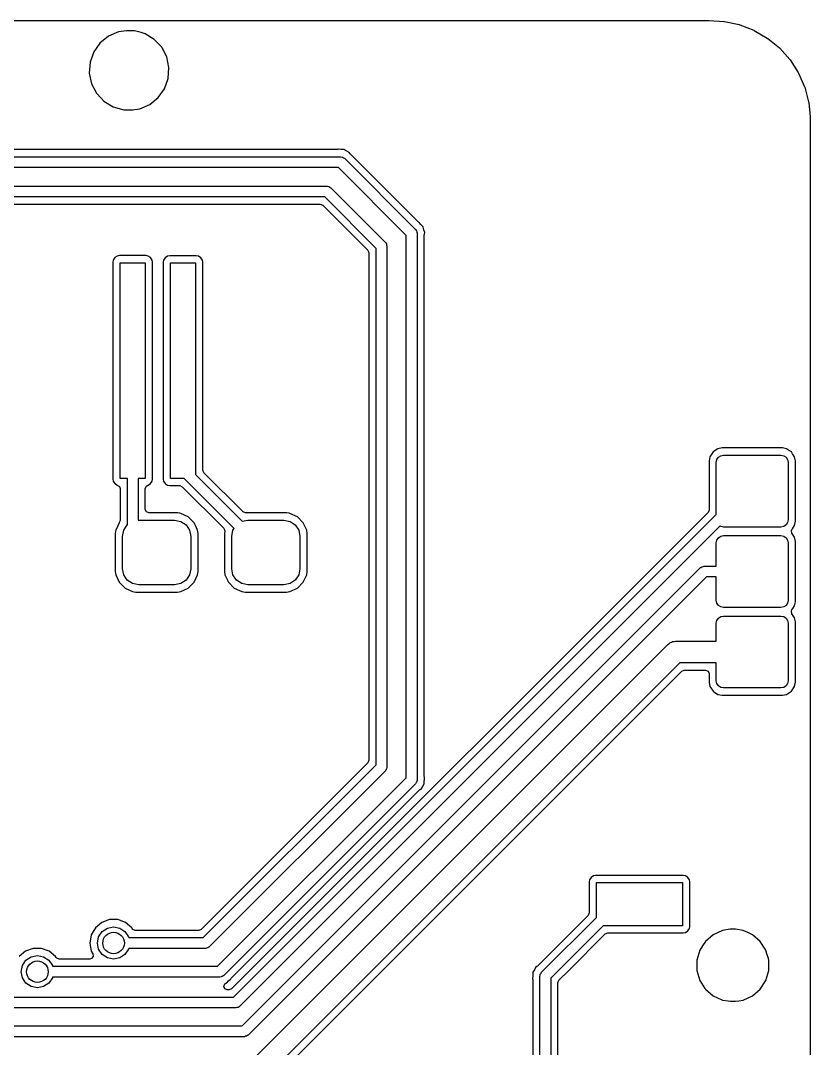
# Model space of a CAD drawing. Extents: x 1.12 to 2.49, y -4.71 to -3.25.
# Drawn here: x 2.055 to 2.488, y -3.811 to -3.248 of the extents above; entities that cross this region are included whole.
import ezdxf

# ---------------------------------------------------------------- set-up
doc = ezdxf.new("R2010")
doc.units = 0
doc.header["$MEASUREMENT"] = 0
doc.layers.add('BLACK', color=7, linetype='CONTINUOUS')

msp = doc.modelspace()

# ---------------------------------------------------------------- linework, layer by layer
at = {"layer": 'BLACK', "linetype": 'CONTINUOUS'}
for p, q in [((1.17212, -3.24814), (2.43107, -3.24803)), ((2.43107, -3.24803), (2.43128, -3.24805)), ((2.43128, -3.24805), (2.43139, -3.24805)), ((2.43139, -3.24805), (2.43241, -3.24803)), ((2.43139, -3.24805), (2.43139, -3.24805)), ((2.43241, -3.24803), (2.43242, -3.24803)), ((2.43242, -3.24803), (2.43249, -3.24803)), ((2.43249, -3.24803), (2.44083, -3.2485)), ((2.44083, -3.2485), (2.44112, -3.24854)), ((2.44112, -3.24854), (2.44917, -3.25028)), ((2.44917, -3.25028), (2.44946, -3.25037)), ((2.10892, -3.25423), (2.10346, -3.2566)), ((2.11199, -3.25381), (2.10892, -3.25423)), ((2.10892, -3.25423), (2.10892, -3.25423)), ((2.10892, -3.25423), (2.10892, -3.25423)), ((2.11334, -3.25362), (2.11199, -3.25381)), ((2.1178, -3.25362), (2.11334, -3.25362)), ((2.11334, -3.25362), (2.11334, -3.25362)), ((2.12138, -3.25462), (2.1178, -3.25362)), ((2.12354, -3.25523), (2.12138, -3.25462)), ((2.12863, -3.25832), (2.12354, -3.25523)), ((2.44946, -3.25037), (2.45714, -3.25335)), ((2.45714, -3.25335), (2.45741, -3.25348)), ((2.45741, -3.25348), (2.46453, -3.25762)), ((2.09883, -3.26036), (2.0954, -3.26523)), ((2.10346, -3.2566), (2.09883, -3.26036)), ((2.09883, -3.26036), (2.09883, -3.26036)), ((2.12863, -3.25833), (2.12863, -3.25832)), ((2.1327, -3.26268), (2.12863, -3.25833)), ((2.46453, -3.25762), (2.46478, -3.25779)), ((2.46478, -3.25779), (2.47116, -3.263)), ((2.0954, -3.26523), (2.0934, -3.27084)), ((2.0954, -3.26523), (2.0954, -3.26523)), ((2.13286, -3.263), (2.1327, -3.26268)), ((2.13544, -3.26797), (2.13286, -3.263)), ((2.47116, -3.263), (2.47138, -3.26321)), ((2.47138, -3.26321), (2.47687, -3.26935)), ((2.0934, -3.27084), (2.093, -3.27679)), ((2.13665, -3.2738), (2.13544, -3.26797)), ((2.47687, -3.26935), (2.47705, -3.26959)), ((2.47705, -3.26959), (2.48151, -3.27652)), ((2.093, -3.27679), (2.09421, -3.28262)), ((2.13624, -3.27975), (2.13665, -3.2738)), ((2.48151, -3.27652), (2.48166, -3.27678)), ((2.48166, -3.27678), (2.48498, -3.28432)), ((2.09421, -3.28262), (2.09421, -3.28262)), ((2.09421, -3.28262), (2.09695, -3.28791)), ((2.13425, -3.28536), (2.13624, -3.27975)), ((2.09695, -3.28791), (2.0995, -3.29064)), ((2.13081, -3.29023), (2.13425, -3.28536)), ((2.48498, -3.28432), (2.48508, -3.2846)), ((2.48508, -3.2846), (2.48718, -3.29257)), ((2.0995, -3.29064), (2.10102, -3.29227)), ((2.10102, -3.29227), (2.10611, -3.29536)), ((2.10611, -3.29536), (2.11184, -3.29697)), ((2.12073, -3.29636), (2.12619, -3.29399)), ((2.12619, -3.29399), (2.13081, -3.29023)), ((2.48718, -3.29257), (2.48723, -3.29287)), ((2.48723, -3.29287), (2.48804, -3.30079)), ((2.11184, -3.29697), (2.11184, -3.29697)), ((2.11184, -3.29697), (2.11631, -3.29697)), ((2.11631, -3.29697), (2.11669, -3.29692)), ((2.11669, -3.29692), (2.12073, -3.29636)), ((2.48804, -3.30079), (2.48808, -3.30119)), ((2.48808, -3.30119), (2.48808, -3.30129)), ((2.48808, -3.30129), (2.48819, -4.65272)), ((1.38976, -3.32264), (2.23071, -3.32264)), ((2.22881, -3.31868), (1.39057, -3.31868)), ((2.22919, -3.3186), (2.22881, -3.31868)), ((2.2292, -3.31863), (2.22919, -3.3186)), ((2.22943, -3.31859), (2.2292, -3.31863)), ((2.23089, -3.31868), (2.22943, -3.31859)), ((2.23071, -3.32264), (2.23089, -3.32267)), ((2.23095, -3.31868), (2.23089, -3.31868)), ((2.23089, -3.32267), (2.23097, -3.32265)), ((2.23241, -3.31868), (2.23095, -3.31868)), ((2.23097, -3.32265), (2.23108, -3.3227)), ((2.23108, -3.3227), (2.23172, -3.32282)), ((2.23172, -3.32282), (2.23221, -3.32323)), ((2.23221, -3.32323), (2.2328, -3.3235)), ((2.23262, -3.31873), (2.23241, -3.31868)), ((2.23241, -3.31868), (2.23241, -3.31868)), ((2.23283, -3.3188), (2.23262, -3.31873)), ((2.2328, -3.3235), (2.27177, -3.36248)), ((2.23347, -3.31919), (2.23283, -3.3188)), ((2.23283, -3.3188), (2.23283, -3.3188)), ((2.23408, -3.31955), (2.23347, -3.31919)), ((2.23413, -3.31958), (2.23408, -3.31955)), ((2.23421, -3.31963), (2.23413, -3.31958)), ((2.23543, -3.32026), (2.23421, -3.31963)), ((2.23594, -3.321), (2.23543, -3.32026)), ((2.23616, -3.32127), (2.23594, -3.321)), ((2.27323, -3.35834), (2.23616, -3.32127)), ((2.22949, -3.32854), (1.39099, -3.32854)), ((2.26673, -3.36579), (2.22949, -3.32854)), ((1.40197, -3.33878), (2.22323, -3.33878)), ((2.22323, -3.33878), (2.22341, -3.33881)), ((2.22341, -3.33881), (2.22349, -3.33879)), ((2.22349, -3.33879), (2.2236, -3.33885)), ((2.2236, -3.33885), (2.22424, -3.33896)), ((2.22424, -3.33896), (2.22473, -3.33937)), ((2.22473, -3.33937), (2.22532, -3.33964)), ((2.22532, -3.33964), (2.25524, -3.36957)), ((2.22201, -3.34469), (1.40319, -3.34469)), ((2.2502, -3.37288), (2.22201, -3.34469)), ((1.40563, -3.34864), (2.21957, -3.34864)), ((2.21957, -3.34864), (2.22093, -3.34921)), ((2.22093, -3.34921), (2.24568, -3.37395)), ((2.27177, -3.36248), (2.27188, -3.36263)), ((2.27188, -3.36263), (2.27195, -3.36267)), ((2.27195, -3.36267), (2.27199, -3.36279)), ((2.27199, -3.36279), (2.27236, -3.36332)), ((2.27355, -3.35855), (2.27323, -3.35834)), ((2.27353, -3.35858), (2.27355, -3.35855)), ((2.27373, -3.35871), (2.27353, -3.35858)), ((2.2747, -3.35981), (2.27373, -3.35871)), ((2.27474, -3.35985), (2.2747, -3.35981)), ((2.27577, -3.36089), (2.27474, -3.35985)), ((2.27589, -3.36107), (2.27577, -3.36089)), ((2.27599, -3.36126), (2.27589, -3.36107)), ((2.27634, -3.36268), (2.27599, -3.36126)), ((2.27599, -3.36126), (2.27599, -3.36126)), ((2.27635, -3.36274), (2.27634, -3.36268)), ((2.27679, -3.36414), (2.27635, -3.36274)), ((2.26673, -3.66295), (2.26673, -3.36579)), ((2.27236, -3.36332), (2.27242, -3.36396)), ((2.27242, -3.36396), (2.27264, -3.36457)), ((2.27264, -3.36457), (2.27264, -3.66417)), ((2.27659, -3.36537), (2.27663, -3.36502)), ((2.27659, -3.66228), (2.27659, -3.36537)), ((2.27663, -3.36502), (2.27665, -3.3649)), ((2.27665, -3.3649), (2.27679, -3.36414)), ((2.24568, -3.37395), (2.24624, -3.37531)), ((2.2502, -3.65586), (2.2502, -3.37288)), ((2.25524, -3.36957), (2.25534, -3.36972)), ((2.25534, -3.36972), (2.25541, -3.36976)), ((2.25541, -3.36976), (2.25546, -3.36988)), ((2.25546, -3.36988), (2.25583, -3.37041)), ((2.25583, -3.37041), (2.25588, -3.37105)), ((2.25588, -3.37105), (2.2561, -3.37165)), ((2.2561, -3.37165), (2.2561, -3.65709)), ((2.10615, -3.37926), (2.10593, -3.38042)), ((2.10703, -3.37795), (2.10615, -3.37926)), ((2.10615, -3.37926), (2.10615, -3.37926)), ((2.10834, -3.37708), (2.10703, -3.37795)), ((2.10949, -3.37685), (2.10834, -3.37708)), ((2.10834, -3.37708), (2.10834, -3.37708)), ((2.10834, -3.37708), (2.10834, -3.37708)), ((2.10834, -3.37708), (2.10834, -3.37708)), ((2.12409, -3.37685), (2.10949, -3.37685)), ((2.10949, -3.37685), (2.10949, -3.37685)), ((2.10949, -3.37685), (2.10949, -3.37685)), ((2.12524, -3.37708), (2.12409, -3.37685)), ((2.12655, -3.37795), (2.12524, -3.37708)), ((2.12743, -3.37926), (2.12655, -3.37795)), ((2.12766, -3.38042), (2.12743, -3.37926)), ((2.12743, -3.37926), (2.12743, -3.37926)), ((2.12743, -3.37926), (2.12743, -3.37926)), ((2.13371, -3.3793), (2.13348, -3.38046)), ((2.13459, -3.37799), (2.13371, -3.3793)), ((2.13371, -3.3793), (2.13371, -3.3793)), ((2.1359, -3.37712), (2.13459, -3.37799)), ((2.13705, -3.37689), (2.1359, -3.37712)), ((2.1359, -3.37712), (2.1359, -3.37712)), ((2.1359, -3.37712), (2.1359, -3.37712)), ((2.1359, -3.37712), (2.1359, -3.37712)), ((2.15165, -3.37689), (2.13705, -3.37689)), ((2.13705, -3.37689), (2.13705, -3.37689)), ((2.13705, -3.37689), (2.13705, -3.37689)), ((2.1528, -3.37712), (2.15165, -3.37689)), ((2.15411, -3.37799), (2.1528, -3.37712)), ((2.15499, -3.3793), (2.15411, -3.37799)), ((2.15522, -3.38046), (2.15499, -3.3793)), ((2.15499, -3.3793), (2.15499, -3.3793)), ((2.15499, -3.3793), (2.15499, -3.3793)), ((2.24624, -3.37531), (2.24624, -3.65343)), ((2.10593, -3.38042), (2.10593, -3.49931)), ((2.10988, -3.49892), (2.10988, -3.38081)), ((2.10988, -3.38081), (2.1237, -3.38081)), ((2.1237, -3.38081), (2.1237, -3.49892)), ((2.12766, -3.49931), (2.12766, -3.38042)), ((2.13348, -3.38046), (2.13348, -3.49935)), ((2.13744, -3.49896), (2.13744, -3.38085)), ((2.13744, -3.38085), (2.15126, -3.38085)), ((2.15126, -3.38085), (2.15126, -3.49689)), ((2.15522, -3.49445), (2.15522, -3.38046)), ((2.15522, -3.38046), (2.15522, -3.38046)), ((2.43486, -3.48447), (2.43312, -3.48708)), ((2.43747, -3.48272), (2.43486, -3.48447)), ((2.43977, -3.48226), (2.43747, -3.48272)), ((2.43747, -3.48272), (2.43747, -3.48272)), ((2.43777, -3.48737), (2.43904, -3.48652)), ((2.43904, -3.48652), (2.44055, -3.48622)), ((2.47282, -3.48226), (2.43977, -3.48226)), ((2.44055, -3.48622), (2.47205, -3.48622)), ((2.47205, -3.48622), (2.47355, -3.48652)), ((2.47513, -3.48272), (2.47282, -3.48226)), ((2.47355, -3.48652), (2.47483, -3.48737)), ((2.47617, -3.48342), (2.47513, -3.48272)), ((2.47774, -3.48447), (2.47617, -3.48342)), ((2.47844, -3.48551), (2.47774, -3.48447)), ((2.47948, -3.48708), (2.47844, -3.48551)), ((2.43312, -3.48708), (2.43266, -3.48938)), ((2.43266, -3.48938), (2.43266, -3.48938)), ((2.43266, -3.48938), (2.43266, -3.51626)), ((2.43312, -3.48708), (2.43312, -3.48708)), ((2.43661, -3.49016), (2.43691, -3.48865)), ((2.43661, -3.5187), (2.43661, -3.49016)), ((2.43691, -3.48865), (2.43777, -3.48737)), ((2.47483, -3.48737), (2.47568, -3.48865)), ((2.47568, -3.48865), (2.47598, -3.49016)), ((2.47598, -3.49016), (2.47598, -3.52165)), ((2.47994, -3.48938), (2.47948, -3.48708)), ((2.47994, -3.52243), (2.47994, -3.48938)), ((2.15126, -3.49689), (2.17684, -3.52246)), ((2.15578, -3.49581), (2.15522, -3.49445)), ((2.1773, -3.51733), (2.15578, -3.49581)), ((2.10593, -3.49931), (2.10593, -3.49931)), ((2.10593, -3.49931), (2.10615, -3.50046)), ((2.10615, -3.50046), (2.10615, -3.50046)), ((2.10615, -3.50046), (2.10615, -3.50046)), ((2.10615, -3.50046), (2.10615, -3.50046)), ((2.10615, -3.50046), (2.10703, -3.50177)), ((2.10703, -3.50177), (2.10703, -3.50177)), ((2.10703, -3.50177), (2.10709, -3.50181)), ((2.10709, -3.50181), (2.10834, -3.50264)), ((2.10834, -3.50264), (2.10851, -3.50272)), ((2.10851, -3.50272), (2.1085, -3.50276)), ((2.1085, -3.50276), (2.10956, -3.50346)), ((2.10956, -3.50346), (2.10988, -3.50453)), ((2.11384, -3.49892), (2.10988, -3.49892)), ((2.11384, -3.52443), (2.11384, -3.49892)), ((2.1237, -3.49892), (2.11974, -3.49892)), ((2.11974, -3.49892), (2.11974, -3.52192)), ((2.1237, -3.50453), (2.12427, -3.50317)), ((2.12427, -3.50317), (2.12508, -3.50274)), ((2.12507, -3.50272), (2.12524, -3.50264)), ((2.12508, -3.50274), (2.12507, -3.50272)), ((2.12524, -3.50264), (2.12655, -3.50177)), ((2.12524, -3.50264), (2.12524, -3.50264)), ((2.12655, -3.50177), (2.12743, -3.50046)), ((2.12743, -3.50046), (2.12765, -3.49935)), ((2.12765, -3.49935), (2.12766, -3.49931)), ((2.13348, -3.49935), (2.13371, -3.5005)), ((2.13348, -3.49935), (2.13348, -3.49935)), ((2.13371, -3.5005), (2.13371, -3.5005)), ((2.13371, -3.5005), (2.13371, -3.5005)), ((2.13371, -3.5005), (2.13371, -3.5005)), ((2.13371, -3.5005), (2.13459, -3.50181)), ((2.13459, -3.50181), (2.13459, -3.50181)), ((2.13459, -3.50181), (2.13467, -3.50186)), ((2.13467, -3.50186), (2.1359, -3.50268)), ((2.1359, -3.50268), (2.1359, -3.50268)), ((2.1359, -3.50268), (2.1359, -3.50268)), ((2.1359, -3.50268), (2.13705, -3.50291)), ((2.13705, -3.50291), (2.14254, -3.50291)), ((2.14498, -3.49896), (2.13744, -3.49896)), ((2.14254, -3.50291), (2.1439, -3.50348)), ((2.1439, -3.50348), (2.16673, -3.5263)), ((2.17238, -3.52636), (2.14498, -3.49896)), ((2.10988, -3.50453), (2.10988, -3.52198)), ((2.1237, -3.51028), (2.1237, -3.50453)), ((2.1237, -3.51596), (2.1237, -3.51028)), ((2.12427, -3.51733), (2.1237, -3.51596)), ((2.12563, -3.51789), (2.12427, -3.51733)), ((2.14127, -3.51789), (2.12563, -3.51789)), ((2.14269, -3.51808), (2.14127, -3.51789)), ((2.14127, -3.51789), (2.14127, -3.51789)), ((2.14313, -3.51814), (2.14269, -3.51808)), ((2.14723, -3.52005), (2.14313, -3.51814)), ((2.14313, -3.51814), (2.14313, -3.51814)), ((2.15042, -3.52324), (2.14723, -3.52005)), ((2.14723, -3.52005), (2.14723, -3.52005)), ((2.43209, -3.51763), (2.17097, -3.77875)), ((2.17205, -3.78327), (2.43661, -3.5187)), ((2.17866, -3.51789), (2.1773, -3.51733)), ((2.20111, -3.51789), (2.17866, -3.51789)), ((2.20253, -3.51808), (2.20111, -3.51789)), ((2.20111, -3.51789), (2.20111, -3.51789)), ((2.20297, -3.51814), (2.20253, -3.51808)), ((2.20707, -3.52005), (2.20297, -3.51814)), ((2.20297, -3.51814), (2.20297, -3.51814)), ((2.21027, -3.52324), (2.20707, -3.52005)), ((2.20707, -3.52005), (2.20707, -3.52005)), ((2.43266, -3.51626), (2.43209, -3.51763)), ((2.10942, -3.52324), (2.10751, -3.52734)), ((2.10952, -3.52311), (2.10942, -3.52324)), ((2.10988, -3.52198), (2.10944, -3.52305)), ((2.10944, -3.52305), (2.10952, -3.52311)), ((2.11189, -3.52732), (2.11381, -3.52444)), ((2.11381, -3.52444), (2.11384, -3.52443)), ((2.11974, -3.52192), (2.12008, -3.52185)), ((2.12008, -3.52185), (2.13976, -3.52185)), ((2.13976, -3.52185), (2.14315, -3.52252)), ((2.14315, -3.52252), (2.14603, -3.52444)), ((2.14603, -3.52444), (2.14795, -3.52732)), ((2.15114, -3.52478), (2.15042, -3.52324)), ((2.15042, -3.52324), (2.15042, -3.52324)), ((2.15042, -3.52324), (2.15042, -3.52324)), ((2.15233, -3.52734), (2.15114, -3.52478)), ((2.16673, -3.5263), (2.16729, -3.52767)), ((2.43864, -3.52502), (2.17536, -3.78831)), ((2.17684, -3.52246), (2.17992, -3.52185)), ((2.17992, -3.52185), (2.19961, -3.52185)), ((2.19961, -3.52185), (2.203, -3.52252)), ((2.203, -3.52252), (2.20587, -3.52444)), ((2.20587, -3.52444), (2.20779, -3.52732)), ((2.21098, -3.52478), (2.21027, -3.52324)), ((2.21027, -3.52324), (2.21027, -3.52324)), ((2.21027, -3.52324), (2.21027, -3.52324)), ((2.21218, -3.52734), (2.21098, -3.52478)), ((2.43904, -3.52529), (2.43864, -3.52502)), ((2.44055, -3.52559), (2.43904, -3.52529)), ((2.47205, -3.52559), (2.44055, -3.52559)), ((2.47355, -3.52529), (2.47205, -3.52559)), ((2.47483, -3.52444), (2.47355, -3.52529)), ((2.47568, -3.52316), (2.47483, -3.52444)), ((2.47598, -3.52165), (2.47568, -3.52316)), ((2.47829, -3.52652), (2.47948, -3.52473)), ((2.47948, -3.52473), (2.47994, -3.52243)), ((2.10741, -3.52809), (2.10726, -3.52921)), ((2.10726, -3.52921), (2.10726, -3.52921)), ((2.10726, -3.52921), (2.10726, -3.54993)), ((2.10751, -3.52734), (2.10741, -3.52809)), ((2.10751, -3.52734), (2.10751, -3.52734)), ((2.11122, -3.53071), (2.11189, -3.52732)), ((2.11122, -3.54843), (2.11122, -3.53071)), ((2.14795, -3.52732), (2.14862, -3.53071)), ((2.14862, -3.53071), (2.14862, -3.54843)), ((2.15258, -3.52921), (2.15233, -3.52734)), ((2.15233, -3.52734), (2.15233, -3.52734)), ((2.15258, -3.54993), (2.15258, -3.52921)), ((2.16728, -3.52792), (2.16711, -3.52921)), ((2.16711, -3.52921), (2.16711, -3.54993)), ((2.16729, -3.52767), (2.16728, -3.52792)), ((2.17106, -3.53071), (2.17174, -3.52732)), ((2.17106, -3.54843), (2.17106, -3.53071)), ((2.17174, -3.52732), (2.17238, -3.52636)), ((2.20779, -3.52732), (2.20846, -3.53071)), ((2.20846, -3.53071), (2.20846, -3.54843)), ((2.21242, -3.52921), (2.21218, -3.52734)), ((2.21218, -3.52734), (2.21218, -3.52734)), ((2.21242, -3.54993), (2.21242, -3.52921)), ((2.43691, -3.53275), (2.43777, -3.53147)), ((2.43777, -3.53147), (2.43904, -3.53061)), ((2.43904, -3.53061), (2.44055, -3.53031)), ((2.44055, -3.53031), (2.47205, -3.53031)), ((2.47205, -3.53031), (2.47355, -3.53061)), ((2.47355, -3.53061), (2.47483, -3.53147)), ((2.47483, -3.53147), (2.47568, -3.53275)), ((2.47776, -3.52758), (2.47805, -3.52688)), ((2.47805, -3.52902), (2.47776, -3.52758)), ((2.47805, -3.52688), (2.47829, -3.52652)), ((2.47948, -3.53117), (2.47805, -3.52902)), ((2.47994, -3.53347), (2.47948, -3.53117)), ((2.43661, -3.53425), (2.43691, -3.53275)), ((2.43661, -3.54705), (2.43661, -3.53425)), ((2.47568, -3.53275), (2.47598, -3.53425)), ((2.47598, -3.53425), (2.47598, -3.56575)), ((2.47994, -3.56653), (2.47994, -3.53347)), ((2.11189, -3.55182), (2.11122, -3.54843)), ((2.14862, -3.54843), (2.14795, -3.55182)), ((2.17174, -3.55182), (2.17106, -3.54843)), ((2.17675, -3.799), (2.42783, -3.54791)), ((2.20846, -3.54843), (2.20779, -3.55182)), ((2.42783, -3.54791), (2.42798, -3.54781)), ((2.42798, -3.54781), (2.42802, -3.54774)), ((2.42802, -3.54774), (2.42815, -3.54769)), ((2.42815, -3.54769), (2.42867, -3.54732)), ((2.42867, -3.54732), (2.42932, -3.54727)), ((2.42932, -3.54727), (2.42992, -3.54705)), ((2.42992, -3.54705), (2.43661, -3.54705)), ((2.10726, -3.54993), (2.10726, -3.54993)), ((2.10726, -3.54993), (2.10751, -3.55179)), ((2.10751, -3.55179), (2.10942, -3.55589)), ((2.11381, -3.55469), (2.11189, -3.55182)), ((2.14795, -3.55182), (2.14603, -3.55469)), ((2.15042, -3.55589), (2.15233, -3.55179)), ((2.15233, -3.55179), (2.15258, -3.54993)), ((2.16711, -3.54993), (2.16711, -3.54993)), ((2.16711, -3.54993), (2.16735, -3.55179)), ((2.16735, -3.55179), (2.16926, -3.55589)), ((2.17366, -3.55469), (2.17174, -3.55182)), ((2.43114, -3.55295), (2.18006, -3.80404)), ((2.20779, -3.55182), (2.20587, -3.55469)), ((2.21027, -3.55589), (2.21218, -3.55179)), ((2.21218, -3.55179), (2.21242, -3.54993)), ((2.43661, -3.55295), (2.43114, -3.55295)), ((2.43661, -3.56575), (2.43661, -3.55295)), ((2.10942, -3.55589), (2.10942, -3.55589)), ((2.10942, -3.55589), (2.11261, -3.55908)), ((2.11261, -3.55908), (2.11261, -3.55908)), ((2.11261, -3.55908), (2.11261, -3.55908)), ((2.11261, -3.55908), (2.11671, -3.56099)), ((2.11669, -3.55661), (2.11381, -3.55469)), ((2.12008, -3.55728), (2.11669, -3.55661)), ((2.13976, -3.55728), (2.12008, -3.55728)), ((2.14315, -3.55661), (2.13976, -3.55728)), ((2.14313, -3.56099), (2.14723, -3.55908)), ((2.14603, -3.55469), (2.14315, -3.55661)), ((2.14723, -3.55908), (2.15042, -3.55589)), ((2.16926, -3.55589), (2.16926, -3.55589)), ((2.16926, -3.55589), (2.17246, -3.55908)), ((2.17246, -3.55908), (2.17246, -3.55908)), ((2.17246, -3.55908), (2.17246, -3.55908)), ((2.17246, -3.55908), (2.17655, -3.56099)), ((2.17653, -3.55661), (2.17366, -3.55469)), ((2.17992, -3.55728), (2.17653, -3.55661)), ((2.19961, -3.55728), (2.17992, -3.55728)), ((2.203, -3.55661), (2.19961, -3.55728)), ((2.20297, -3.56099), (2.20707, -3.55908)), ((2.20587, -3.55469), (2.203, -3.55661)), ((2.20707, -3.55908), (2.21027, -3.55589)), ((2.11671, -3.56099), (2.11858, -3.56124)), ((2.11858, -3.56124), (2.14127, -3.56124)), ((2.14127, -3.56124), (2.14313, -3.56099)), ((2.17655, -3.56099), (2.17842, -3.56124)), ((2.17842, -3.56124), (2.20111, -3.56124)), ((2.20111, -3.56124), (2.20297, -3.56099)), ((2.43691, -3.56725), (2.43661, -3.56575)), ((2.47598, -3.56575), (2.47568, -3.56725)), ((2.43777, -3.56853), (2.43691, -3.56725)), ((2.43904, -3.56939), (2.43777, -3.56853)), ((2.44055, -3.56969), (2.43904, -3.56939)), ((2.47205, -3.56969), (2.44055, -3.56969)), ((2.47355, -3.56939), (2.47205, -3.56969)), ((2.47483, -3.56853), (2.47355, -3.56939)), ((2.47568, -3.56725), (2.47483, -3.56853)), ((2.47776, -3.57167), (2.47805, -3.57098)), ((2.47805, -3.57098), (2.47859, -3.57017)), ((2.47859, -3.57017), (2.47948, -3.56883)), ((2.47948, -3.56883), (2.47994, -3.56653)), ((2.43661, -3.57835), (2.43691, -3.57684)), ((2.43691, -3.57684), (2.43777, -3.57556)), ((2.43777, -3.57556), (2.43904, -3.57471)), ((2.43904, -3.57471), (2.44055, -3.57441)), ((2.44055, -3.57441), (2.47205, -3.57441)), ((2.47205, -3.57441), (2.47355, -3.57471)), ((2.47355, -3.57471), (2.47483, -3.57556)), ((2.47483, -3.57556), (2.47568, -3.57684)), ((2.47568, -3.57684), (2.47598, -3.57835)), ((2.47805, -3.57312), (2.47776, -3.57167)), ((2.47948, -3.57527), (2.47805, -3.57312)), ((2.47994, -3.57757), (2.47948, -3.57527)), ((2.43661, -3.58819), (2.43661, -3.57835)), ((2.47598, -3.57835), (2.47598, -3.60984)), ((2.47994, -3.61062), (2.47994, -3.57757)), ((2.41342, -3.58839), (2.41417, -3.58819)), ((2.41417, -3.58819), (2.43661, -3.58819)), ((2.17078, -3.82913), (2.41, -3.58992)), ((2.41, -3.58992), (2.41067, -3.58953)), ((2.41067, -3.58953), (2.41122, -3.58898)), ((2.41122, -3.58898), (2.41197, -3.58878)), ((2.41197, -3.58878), (2.41264, -3.58839)), ((2.41264, -3.58839), (2.41342, -3.58839)), ((2.41662, -3.6), (2.1774, -3.83922)), ((2.18102, -3.84119), (2.41769, -3.60452)), ((2.43661, -3.6), (2.41662, -3.6)), ((2.41769, -3.60452), (2.41906, -3.60396)), ((2.41906, -3.60396), (2.43073, -3.60396)), ((2.43073, -3.60396), (2.43209, -3.60452)), ((2.43209, -3.60452), (2.43266, -3.60589)), ((2.43661, -3.60984), (2.43661, -3.6)), ((2.43266, -3.60589), (2.43266, -3.61062)), ((2.43266, -3.61062), (2.43266, -3.61062)), ((2.43266, -3.61062), (2.43266, -3.61062)), ((2.43266, -3.61062), (2.43312, -3.61292)), ((2.43691, -3.61135), (2.43661, -3.60984)), ((2.47598, -3.60984), (2.47568, -3.61135)), ((2.47948, -3.61292), (2.47994, -3.61062)), ((2.43312, -3.61292), (2.43368, -3.61377)), ((2.43368, -3.61377), (2.43486, -3.61553)), ((2.43486, -3.61553), (2.43509, -3.61569)), ((2.43509, -3.61569), (2.43747, -3.61728)), ((2.43777, -3.61263), (2.43691, -3.61135)), ((2.43904, -3.61348), (2.43777, -3.61263)), ((2.44055, -3.61378), (2.43904, -3.61348)), ((2.47205, -3.61378), (2.44055, -3.61378)), ((2.47355, -3.61348), (2.47205, -3.61378)), ((2.47483, -3.61263), (2.47355, -3.61348)), ((2.47568, -3.61135), (2.47483, -3.61263)), ((2.47513, -3.61728), (2.47774, -3.61553)), ((2.47774, -3.61553), (2.47948, -3.61292)), ((2.43747, -3.61728), (2.43977, -3.61774)), ((2.43977, -3.61774), (2.43977, -3.61774)), ((2.43977, -3.61774), (2.47282, -3.61774)), ((2.47282, -3.61774), (2.47513, -3.61728)), ((2.47282, -3.61774), (2.47282, -3.61774)), ((2.24568, -3.65479), (2.15438, -3.74609)), ((2.15545, -3.75061), (2.2502, -3.65586)), ((2.24624, -3.65343), (2.24568, -3.65479)), ((2.25524, -3.65917), (2.15876, -3.75565)), ((2.25551, -3.65859), (2.25524, -3.65917)), ((2.25592, -3.6581), (2.25551, -3.65859)), ((2.25604, -3.65746), (2.25592, -3.6581)), ((2.25609, -3.65734), (2.25604, -3.65746)), ((2.2561, -3.65709), (2.25607, -3.65727)), ((2.25607, -3.65727), (2.25609, -3.65734)), ((2.16334, -3.76634), (2.26673, -3.66295)), ((2.27177, -3.66626), (2.16665, -3.77138)), ((2.27205, -3.66568), (2.27177, -3.66626)), ((2.27246, -3.66518), (2.27205, -3.66568)), ((2.27257, -3.66455), (2.27246, -3.66518)), ((2.27263, -3.66443), (2.27257, -3.66455)), ((2.27264, -3.66417), (2.27261, -3.66435)), ((2.27261, -3.66435), (2.27263, -3.66443)), ((2.27572, -3.66754), (2.27648, -3.66629)), ((2.27648, -3.66629), (2.27654, -3.66609)), ((2.27648, -3.66629), (2.27648, -3.66629)), ((2.27648, -3.66629), (2.27648, -3.66629)), ((2.27654, -3.66609), (2.27659, -3.66588)), ((2.27668, -3.66265), (2.27659, -3.66228)), ((2.27659, -3.66441), (2.2766, -3.66435)), ((2.27659, -3.66588), (2.27659, -3.66441)), ((2.2766, -3.66435), (2.27663, -3.66379)), ((2.27663, -3.66379), (2.27668, -3.66289)), ((2.27664, -3.66266), (2.27668, -3.66265)), ((2.27668, -3.66289), (2.27664, -3.66266)), ((2.27668, -3.66289), (2.27668, -3.66289)), ((2.17079, -3.77284), (2.274, -3.66963)), ((2.274, -3.66963), (2.27427, -3.6694)), ((2.27427, -3.6694), (2.27501, -3.66889)), ((2.27501, -3.66889), (2.27569, -3.66759)), ((2.27569, -3.66759), (2.27572, -3.66754)), ((2.36801, -3.71762), (2.36714, -3.71893)), ((2.36932, -3.71675), (2.36801, -3.71762)), ((2.37048, -3.71652), (2.36932, -3.71675)), ((2.36932, -3.71675), (2.36932, -3.71675)), ((2.36932, -3.71675), (2.36932, -3.71675)), ((2.36932, -3.71675), (2.36932, -3.71675)), ((2.4185, -3.71652), (2.37048, -3.71652)), ((2.37048, -3.71652), (2.37048, -3.71652)), ((2.37048, -3.71652), (2.37048, -3.71652)), ((2.41965, -3.71675), (2.4185, -3.71652)), ((2.42096, -3.71762), (2.41965, -3.71675)), ((2.42184, -3.71893), (2.42096, -3.71762)), ((2.36714, -3.71893), (2.36691, -3.72008)), ((2.36691, -3.72008), (2.36691, -3.73709)), ((2.36714, -3.71893), (2.36714, -3.71893)), ((2.37087, -3.73952), (2.37087, -3.72047)), ((2.37087, -3.72047), (2.41811, -3.72047)), ((2.41811, -3.72047), (2.41811, -3.74409)), ((2.42207, -3.72008), (2.42184, -3.71893)), ((2.42184, -3.71893), (2.42184, -3.71893)), ((2.42184, -3.71893), (2.42184, -3.71893)), ((2.42207, -3.74448), (2.42207, -3.72008)), ((2.36634, -3.73845), (2.3386, -3.7662)), ((2.34083, -3.76957), (2.37087, -3.73952)), ((2.36691, -3.73709), (2.36634, -3.73845)), ((2.09633, -3.7452), (2.09407, -3.74911)), ((2.09979, -3.74229), (2.09633, -3.7452)), ((2.09633, -3.7452), (2.09633, -3.7452)), ((2.10404, -3.74075), (2.09979, -3.74229)), ((2.10004, -3.7473), (2.10291, -3.74538)), ((2.10291, -3.74538), (2.1063, -3.7447)), ((2.10856, -3.74075), (2.10404, -3.74075)), ((2.1063, -3.7447), (2.10969, -3.74538)), ((2.11281, -3.74229), (2.10856, -3.74075)), ((2.10969, -3.74538), (2.11256, -3.7473)), ((2.11627, -3.7452), (2.11281, -3.74229)), ((2.11281, -3.74229), (2.11281, -3.74229)), ((2.11652, -3.74564), (2.11627, -3.7452)), ((2.11627, -3.7452), (2.11627, -3.7452)), ((2.11627, -3.7452), (2.11627, -3.7452)), ((2.11655, -3.74569), (2.11652, -3.74564)), ((2.11686, -3.74609), (2.11655, -3.74569)), ((2.37465, -3.74409), (2.34587, -3.77288)), ((2.41811, -3.74409), (2.37465, -3.74409)), ((2.42096, -3.74695), (2.42184, -3.74564)), ((2.42184, -3.74564), (2.42207, -3.74448)), ((2.09407, -3.74911), (2.09329, -3.75356)), ((2.09744, -3.75356), (2.09812, -3.75017)), ((2.09812, -3.75017), (2.10004, -3.7473)), ((2.11256, -3.7473), (2.11448, -3.75017)), ((2.11448, -3.75017), (2.11457, -3.75061)), ((2.11457, -3.75061), (2.15545, -3.75061)), ((2.11822, -3.74665), (2.11686, -3.74609)), ((2.15301, -3.74665), (2.11822, -3.74665)), ((2.15438, -3.74609), (2.15301, -3.74665)), ((2.35576, -3.76858), (2.37572, -3.74862)), ((2.37572, -3.74862), (2.37709, -3.74805)), ((2.37709, -3.74805), (2.4185, -3.74805)), ((2.4185, -3.74805), (2.41965, -3.74782)), ((2.4185, -3.74805), (2.4185, -3.74805)), ((2.41965, -3.74782), (2.42096, -3.74695)), ((2.43491, -3.749), (2.43062, -3.75271)), ((2.44006, -3.74665), (2.43491, -3.749)), ((2.43491, -3.749), (2.43491, -3.749)), ((2.44426, -3.74604), (2.44006, -3.74665)), ((2.44708, -3.74604), (2.44426, -3.74604)), ((2.44426, -3.74604), (2.44426, -3.74604)), ((2.45128, -3.74665), (2.44708, -3.74604)), ((2.44708, -3.74604), (2.44708, -3.74604)), ((2.45385, -3.74782), (2.45128, -3.74665)), ((2.45643, -3.749), (2.45385, -3.74782)), ((2.46071, -3.75271), (2.45643, -3.749)), ((2.45643, -3.749), (2.45643, -3.749)), ((2.45643, -3.749), (2.45643, -3.749)), ((2.06231, -3.75648), (2.05806, -3.75802)), ((2.06683, -3.75648), (2.06231, -3.75648)), ((2.07105, -3.75801), (2.06683, -3.75648)), ((2.09329, -3.75356), (2.09407, -3.75801)), ((2.09812, -3.75695), (2.09744, -3.75356)), ((2.10004, -3.75983), (2.09812, -3.75695)), ((2.11448, -3.75695), (2.11256, -3.75983)), ((2.11457, -3.75652), (2.11448, -3.75695)), ((2.15667, -3.75652), (2.11457, -3.75652)), ((2.15728, -3.7563), (2.15667, -3.75652)), ((2.15792, -3.75624), (2.15728, -3.7563)), ((2.15845, -3.75587), (2.15792, -3.75624)), ((2.15857, -3.75582), (2.15845, -3.75587)), ((2.15861, -3.75576), (2.15857, -3.75582)), ((2.15876, -3.75565), (2.15861, -3.75576)), ((2.42906, -3.75515), (2.42756, -3.75747)), ((2.43062, -3.75271), (2.42906, -3.75515)), ((2.46378, -3.75748), (2.46071, -3.75271)), ((2.46071, -3.75271), (2.46071, -3.75271)), ((2.05806, -3.75802), (2.0546, -3.76093)), ((2.0583, -3.76303), (2.06118, -3.76111)), ((2.06118, -3.76111), (2.06457, -3.76043)), ((2.06457, -3.76043), (2.06796, -3.76111)), ((2.06796, -3.76111), (2.07083, -3.76303)), ((2.07107, -3.75802), (2.07105, -3.75801)), ((2.07454, -3.76093), (2.07107, -3.75802)), ((2.07455, -3.76096), (2.07454, -3.76093)), ((2.07454, -3.76093), (2.07454, -3.76093)), ((2.07454, -3.76093), (2.07454, -3.76093)), ((2.07482, -3.76142), (2.07455, -3.76096)), ((2.07512, -3.76182), (2.07482, -3.76142)), ((2.07649, -3.76238), (2.07512, -3.76182)), ((2.09325, -3.76238), (2.07649, -3.76238)), ((2.09422, -3.76212), (2.09325, -3.76238)), ((2.09407, -3.75801), (2.09492, -3.75949)), ((2.09512, -3.76095), (2.09422, -3.76212)), ((2.09492, -3.75949), (2.09512, -3.76095)), ((2.10291, -3.76175), (2.10004, -3.75983)), ((2.1063, -3.76242), (2.10291, -3.76175)), ((2.10969, -3.76175), (2.1063, -3.76242)), ((2.11256, -3.75983), (2.10969, -3.76175)), ((2.42756, -3.75748), (2.42596, -3.76291)), ((2.42596, -3.76291), (2.42596, -3.76858)), ((2.42756, -3.75747), (2.42756, -3.75748)), ((2.46437, -3.75949), (2.46378, -3.75748)), ((2.46514, -3.76211), (2.46437, -3.75949)), ((2.46537, -3.76291), (2.46514, -3.76211)), ((2.46537, -3.76858), (2.46537, -3.76291)), ((2.05571, -3.76929), (2.05638, -3.7659)), ((2.05638, -3.7659), (2.0583, -3.76303)), ((2.07083, -3.76303), (2.07275, -3.7659)), ((2.07275, -3.7659), (2.07284, -3.76634)), ((2.07284, -3.76634), (2.16334, -3.76634)), ((2.33688, -3.76828), (2.33612, -3.76954)), ((2.33691, -3.76823), (2.33688, -3.76828)), ((2.33759, -3.76693), (2.33691, -3.76823)), ((2.33833, -3.76642), (2.33759, -3.76693)), ((2.33759, -3.76693), (2.33759, -3.76693)), ((2.3386, -3.7662), (2.33833, -3.76642)), ((2.05638, -3.77268), (2.05571, -3.76929)), ((2.0583, -3.77556), (2.05638, -3.77268)), ((2.07275, -3.77268), (2.07083, -3.77556)), ((2.07284, -3.77224), (2.07275, -3.77268)), ((2.16457, -3.77224), (2.07284, -3.77224)), ((2.16517, -3.77202), (2.16457, -3.77224)), ((2.16581, -3.77197), (2.16517, -3.77202)), ((2.16634, -3.7716), (2.16581, -3.77197)), ((2.16646, -3.77155), (2.16634, -3.7716)), ((2.1665, -3.77148), (2.16646, -3.77155)), ((2.16665, -3.77138), (2.1665, -3.77148)), ((2.16933, -3.77431), (2.17042, -3.77333)), ((2.17042, -3.77333), (2.17056, -3.77314)), ((2.17042, -3.77333), (2.17042, -3.77333)), ((2.17056, -3.77314), (2.17058, -3.77316)), ((2.17058, -3.77316), (2.17079, -3.77284)), ((2.336, -3.77147), (2.33591, -3.77294)), ((2.33591, -3.77294), (2.33596, -3.77317)), ((2.33596, -3.77317), (2.33592, -3.77317)), ((2.33592, -3.77317), (2.336, -3.77355)), ((2.33606, -3.76974), (2.336, -3.76995)), ((2.336, -3.76995), (2.336, -3.77142)), ((2.336, -3.77142), (2.336, -3.77147)), ((2.336, -3.77355), (2.336, -3.91376)), ((2.33612, -3.76954), (2.33606, -3.76974)), ((2.33996, -3.77165), (2.33999, -3.77147)), ((2.33996, -3.91457), (2.33996, -3.77165)), ((2.33997, -3.7714), (2.34003, -3.77128)), ((2.33999, -3.77147), (2.33997, -3.7714)), ((2.34003, -3.77128), (2.34014, -3.77064)), ((2.34014, -3.77064), (2.34055, -3.77015)), ((2.34055, -3.77015), (2.34083, -3.76957)), ((2.34587, -3.77288), (2.34587, -3.91334)), ((2.34982, -3.77531), (2.35039, -3.77395)), ((2.35039, -3.77395), (2.35576, -3.76858)), ((2.42596, -3.76858), (2.42756, -3.77402)), ((2.42756, -3.77402), (2.42756, -3.77402)), ((2.42756, -3.77402), (2.4304, -3.77843)), ((2.46071, -3.77878), (2.46378, -3.77402)), ((2.46378, -3.77402), (2.46537, -3.76858)), ((2.06118, -3.77748), (2.0583, -3.77556)), ((2.06457, -3.77815), (2.06118, -3.77748)), ((2.06796, -3.77748), (2.06457, -3.77815)), ((2.07083, -3.77556), (2.06796, -3.77748)), ((2.16669, -3.77738), (2.16725, -3.77602)), ((2.16725, -3.77875), (2.16669, -3.77738)), ((2.16725, -3.77602), (2.16772, -3.77567)), ((2.16862, -3.77931), (2.16725, -3.77875)), ((2.16772, -3.77567), (2.16787, -3.77559)), ((2.16787, -3.77559), (2.16807, -3.77549)), ((2.16787, -3.77559), (2.16787, -3.77559)), ((2.16787, -3.77559), (2.16787, -3.77559)), ((2.16807, -3.77549), (2.16825, -3.77538)), ((2.16825, -3.77538), (2.16832, -3.77531)), ((2.16832, -3.77531), (2.16929, -3.77434)), ((2.16961, -3.77931), (2.16862, -3.77931)), ((2.16929, -3.77434), (2.16933, -3.77431)), ((2.17097, -3.77875), (2.16961, -3.77931)), ((2.34982, -3.83551), (2.34982, -3.77531)), ((2.4304, -3.77843), (2.43062, -3.77878)), ((2.43062, -3.77878), (2.43491, -3.7825)), ((2.45643, -3.7825), (2.46071, -3.77878)), ((2.01418, -3.78327), (2.17205, -3.78327)), ((2.43491, -3.7825), (2.43491, -3.7825)), ((2.43491, -3.7825), (2.43491, -3.7825)), ((2.43491, -3.7825), (2.43968, -3.78468)), ((2.43968, -3.78468), (2.44006, -3.78485)), ((2.44006, -3.78485), (2.44307, -3.78528)), ((2.44307, -3.78528), (2.44426, -3.78545)), ((2.44708, -3.78545), (2.44887, -3.78519)), ((2.44887, -3.78519), (2.45128, -3.78485)), ((2.45128, -3.78485), (2.45643, -3.7825)), ((2.45128, -3.78485), (2.45128, -3.78485)), ((2.45128, -3.78485), (2.45128, -3.78485)), ((2.17327, -3.78917), (2.01418, -3.78917)), ((2.17388, -3.78895), (2.17327, -3.78917)), ((2.17452, -3.7889), (2.17388, -3.78895)), ((2.17505, -3.78853), (2.17452, -3.7889)), ((2.17517, -3.78848), (2.17505, -3.78853)), ((2.17521, -3.78841), (2.17517, -3.78848)), ((2.17536, -3.78831), (2.17521, -3.78841)), ((2.44426, -3.78545), (2.44426, -3.78545)), ((2.44426, -3.78545), (2.44708, -3.78545)), ((2.44708, -3.78545), (2.44708, -3.78545)), ((2.02947, -3.799), (2.17675, -3.799)), ((2.17797, -3.8049), (2.02947, -3.8049)), ((2.17858, -3.80468), (2.17797, -3.8049)), ((2.17922, -3.80462), (2.17858, -3.80468)), ((2.17975, -3.80426), (2.17922, -3.80462)), ((2.17987, -3.80421), (2.17975, -3.80426)), ((2.17991, -3.80414), (2.17987, -3.80421)), ((2.18006, -3.80404), (2.17991, -3.80414))]:
    msp.add_line(p, q, dxfattribs=at)
at = {"layer": 'BLACK'}
for centre in [(2.1063, -3.75356), (2.06457, -3.76929)]:
    msp.add_circle(centre, 0.00591, dxfattribs=at)

doc.saveas('drawing.dxf')
